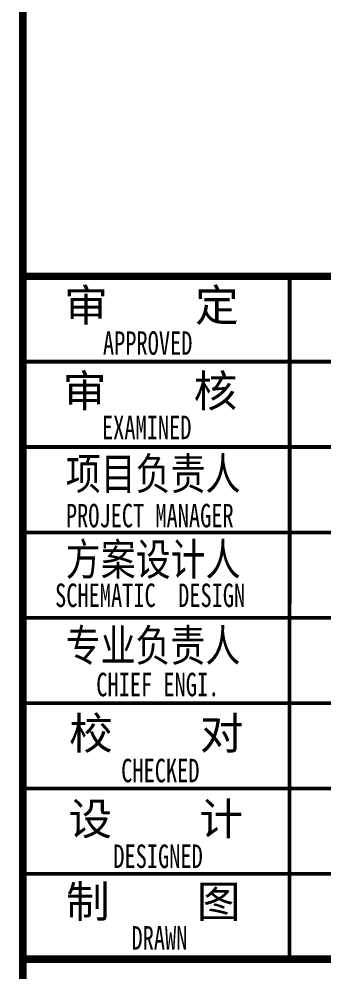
# Model space of a CAD drawing. Extents: x -518115 to 1124316, y -209821 to 1628073.
# Drawn here: x 832632 to 833346, y 923702 to 925935 of the extents above; entities that cross this region are included whole.
import ezdxf
from ezdxf.enums import TextEntityAlignment as Align

# ---------------------------------------------------------------- set-up
doc = ezdxf.new("R2010")
doc.units = 0
doc.header["$LTSCALE"] = 1000
doc.header["$MEASUREMENT"] = 0
doc.layers.add('图框', color=140, linetype='Continuous')
doc.layers.add('图签文字', color=147, linetype='Continuous')
doc.styles.add('建筑图签-1', font='', dxfattribs={"width": 0.7})
doc.styles.get('建筑图签-1').set_extended_font_data('SimHei')

# ---------------------------------------------------------------- blocks, each defined once
blk = doc.blocks.new('A$C72245D93')
at = {"layer": '图框'}
for points, const_width in [([(19026.2, -14600), (19026.2, -250)], 17.5), ([(20776.2, -11299.9), (19026.2, -11299.9)], 17.5), ([(19026.2, -11299.9), (20776.2, -11299.9)], 17.5), ([(19651.1, -12899.9), (19651.2, -11299.9)], 8.75), ([(19026.2, -11499.9), (20776.2, -11499.9)], 8.75), ([(19026.2, -11699.9), (20776.2, -11699.9)], 8.75), ([(19026.2, -11899.9), (20776.2, -11899.9)], 8.75), ([(19026.2, -12099.9), (20776.2, -12099.9)], 8.75), ([(19026.2, -12299.9), (20776.2, -12299.9)], 8.75), ([(19026.2, -12499.9), (20776.2, -12499.9)], 8.75), ([(19026.2, -12699.9), (20776.2, -12699.9)], 8.75), ([(19026.2, -12899.9), (20776.2, -12899.9)], 17.5)]:
    blk.add_lwpolyline(points, dxfattribs=dict(at, const_width=const_width))
at = {"layer": '图框', "style": '建筑图签-1', "width": 0.7}
for s, p in [('APPROVED ', (19213.9, -11483.8)), ('EXAMINED  ', (19211.7, -11681.5, -449.7)), ('PROJECT MANAGER', (19127.2, -11888, -449.7)), ('SCHEMATIC  DESIGN', (19101.9, -12074.7, -449.7))]:
    blk.add_text(s, height=55, dxfattribs=at).set_placement(p)
for s, p in [('CHIEF ENGI.', (19342.4, -12256.3)), ('CHECKED  ', (19374.5, -12457.8)), ('DESIGNED ', (19356.1, -12658.6)), (' DRAWN   ', (19372.4, -12849.9))]:
    blk.add_text(s, height=55, dxfattribs=at).set_placement(p, align=Align.MIDDLE)
at = {"layer": '图签文字', "color": 7, "style": '建筑图签-1'}
for s, p in [('审    定', (19123.2, -11405.2)), ('审    核', (19119.9, -11605.8)), ('校    对', (19134.6, -12408)), ('设    计', (19133.2, -12608.4)), ('制    图', (19127.4, -12802.1))]:
    blk.add_text(s, height=75, dxfattribs=at).set_placement(p)
at = {"layer": '图签文字', "color": 7, "style": '建筑图签-1', "width": 0.8}
for s, p in [('项目负责人', (19126.9, -11799.8)), ('方案设计人', (19126.9, -12000.5)), ('专业负责人', (19126.5, -12202.1))]:
    blk.add_text(s, height=75, dxfattribs=at).set_placement(p)

msp = doc.modelspace()

# ---------------------------------------------------------------- block references
msp.add_blockref('A$C72245D93', (813614.1, 936632.1))

doc.saveas('drawing.dxf')
